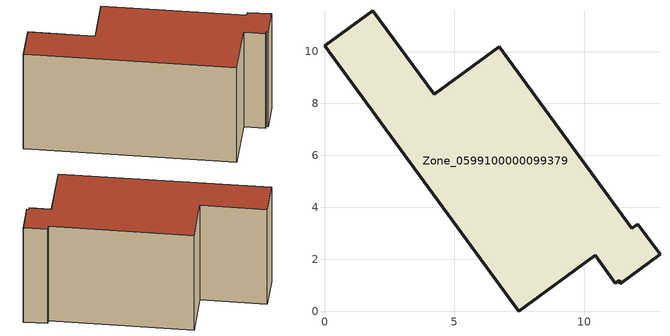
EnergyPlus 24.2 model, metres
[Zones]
Zone_0599100000099379
 floor ground (C_G): 7.48,0 0,10.22 1.86,11.57 4.22,8.35 6.73,10.18 11.84,3.19 12.06,3.35 12.92,2.2 11.39,1.06 11.35,1.19 11.2,1.08 10.42,2.15 z0
 wall outside (C_F): 0,10.22 7.48,0 10.42,2.15 11.2,1.08 11.35,1.19 11.39,1.06 12.92,2.2 12.06,3.35 11.84,3.19 6.73,10.18 4.22,8.35 1.86,11.57 0,10.22 z0:6.81
 roof outside (C_R): 11.39,1.06 12.92,2.2 12.06,3.35 11.84,3.19 6.73,10.18 4.22,8.35 1.86,11.57 0,10.22 7.48,0 10.42,2.15 11.2,1.08 11.35,1.19 z6.81
[BUILDING]
Pand.0599100000099379: North Axis=0; Terrain=City; Loads Convergence Tolerance Value=0.04; Temperature Convergence Tolerance Value=0.4; Solar Distribution=FullExterior; Maximum Number of Warmup Days=25; Minimum Number of Warmup Days=1
[Site:Location]
Rotterdam.The.Hague.AP_ZH_NLD Design_Conditions: Latitude=51.96; Longitude=4.45; Time Zone=1; Elevation=-4.5
[SITE:GROUNDTEMPERATURE:BUILDINGSURFACE]
18, 18, 18, 18, 18, 18, 18, 18, 18, 18, 18, 18
[MATERIAL] Thermal Absorptance=0.9; Solar Absorptance=0.7; Visible Absorptance=0.7
Name | Roughness | Thickness | Conductivity | Density | Specific Heat
G.TI.1975-1991 | MediumSmooth | 0.15 | 0.288461 | 540 | 1210
F.TI.1975-1991 | Rough | 0.3 | 0.230769 | 1920 | 840
R.TI.1975-1991 | MediumRough | 0.2 | 0.153846 | 1500 | 1000
[CONSTRUCTION]
C_G: G.TI.1975-1991
C_F: F.TI.1975-1991
C_R: R.TI.1975-1991
[ZONE]
Zone_0599100000099379: Type=1; Multiplier=1; Ceiling Height=Autocalculate; Volume=Autocalculate; Floor Area=autocalculate; Part of Total Floor Area=Yes
[ZONEINFILTRATION:DESIGNFLOWRATE]
Infil_Zone_0599100000099379: Zone or ZoneList or Space or SpaceList=Zone_0599100000099379; Schedule=AlwaysOn; Design Flow Rate Calculation Method=Flow/Area; Flow Rate per Floor Area=0.003; Constant Term Coefficient=1; Temperature Term Coefficient=0; Velocity Term Coefficient=0; Velocity Squared Term Coefficient=0
[HVACTEMPLATE:ZONE:IDEALLOADSAIRSYSTEM]
Zone_0599100000099379: Maximum Heating Supply Air Temperature=50; Minimum Cooling Supply Air Temperature=13; Maximum Heating Supply Air Humidity Ratio=0.0156; Minimum Cooling Supply Air Humidity Ratio=0.0077; Heating Limit=NoLimit; Cooling Limit=NoLimit; Dehumidification Control Type=ConstantSensibleHeatRatio; Cooling Sensible Heat Ratio=0.7; Dehumidification Setpoint=60; Humidification Control Type=None; Humidification Setpoint=30; Outdoor Air Method=None; Outdoor Air Flow Rate per Person=0.00944; Outdoor Air Flow Rate per Zone Floor Area=0; Outdoor Air Flow Rate per Zone=0; Demand Controlled Ventilation Type=None; Outdoor Air Economizer Type=NoEconomizer; Heat Recovery Type=None; Sensible Heat Recovery Effectiveness=0.7; Latent Heat Recovery Effectiveness=0.65
[ZONECONTROL:THERMOSTAT]
ThermostatControl_Zone_0599100000099379: Zone or ZoneList=Zone_0599100000099379; Control Type Schedule=DualSetpointControlType; Control 1=Thermostat_Zone_0599100000099379; Temperature Difference Between Cutout And Setpoint=0
[THERMOSTATSETPOINT:DUALSETPOINT]
Thermostat_Zone_0599100000099379: Heating Setpoint Temperature Schedule=HeatingSetpoint_Zone_0599100000099379; Cooling Setpoint Temperature Schedule=CoolingSetpoint_Zone_0599100000099379
[SCHEDULE:COMPACT]
HeatingSetpoint_Zone_0599100000099379: Through: 12/31, For: AllDays, Until: 24:00, 21
CoolingSetpoint_Zone_0599100000099379: Through: 12/31, For: AllDays, Until: 24:00, 24
DualSetpointControlType: Through: 12/31, For: AllDays, Until: 24:00, 4
AlwaysOn: Through: 12/31, For: AllDays, Until: 24:00, 1
